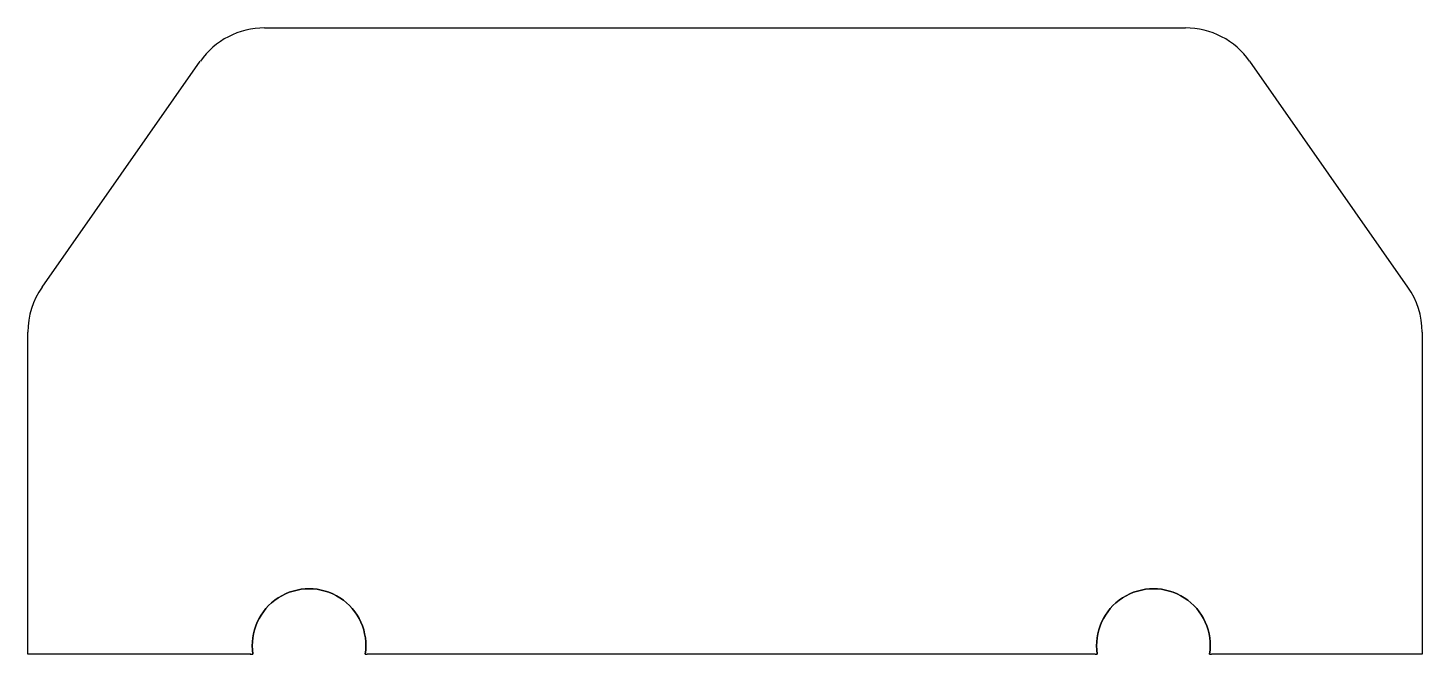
# Model space of a CAD drawing. Header units: millimetres. Extents: x -0.3 to 17.5, y 1.9 to 9.9.
import ezdxf

# ---------------------------------------------------------------- set-up
doc = ezdxf.new("R2010")
doc.units = ezdxf.units.MM
doc.layers.get('0').update_dxf_attribs({"linetype": 'CONTINUOUS'})

msp = doc.modelspace()

# ---------------------------------------------------------------- linework, layer by layer
for p, q in [((2.701, 9.9), (14.459, 9.9)), ((-0.139, 6.588), (1.881, 9.474)), ((17.299, 6.588), (15.279, 9.474)), ((-0.32, 1.9), (-0.32, 6.014)), ((17.48, 6.014), (17.48, 1.9)), ((2.528, 1.9), (-0.32, 1.9)), ((2.519, 1.9), (2.553, 1.9)), ((3.987, 1.9), (4.012, 1.9)), ((13.308, 1.9), (4.012, 1.9)), ((13.308, 1.9), (13.333, 1.9)), ((14.767, 1.9), (14.792, 1.9)), ((17.48, 1.9), (14.792, 1.9))]:
    msp.add_line(p, q)
for points in [[(3.987, 1.9, 1.165214), (2.553, 1.9, -1.165214)], [(14.767, 1.9, 1.165214), (13.333, 1.9, -1.165214)]]:
    msp.add_lwpolyline(points, format="xyb", close=True)
for centre, start, end in [((2.701, 8.9), 90.0013, 144.999), ((14.459, 8.9), 34.9978, 90.0022), ((0.68, 6.014), 145, 180), ((16.48, 6.014), 0, 35.0014)]:
    msp.add_arc(centre, 1, start, end)

doc.saveas('drawing.dxf')
